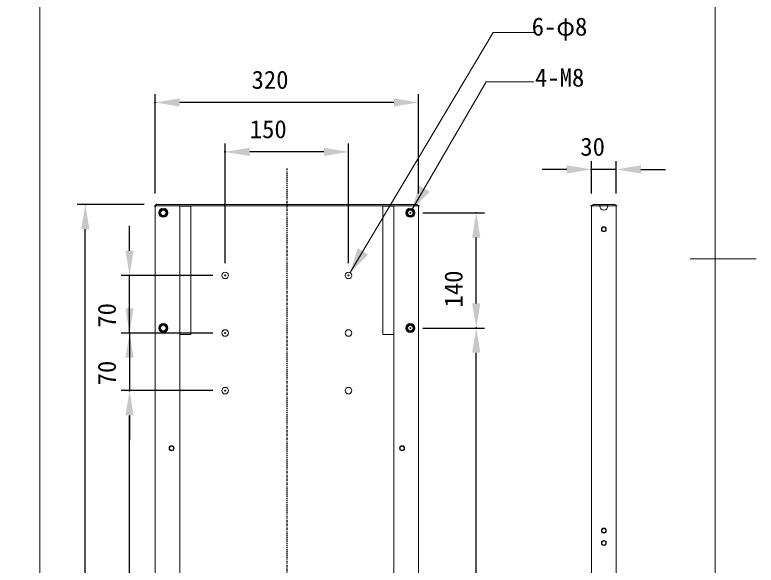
# Model space of a CAD drawing. Units: millimetres, scale not verified. Extents: x -203 to 203, y -143 to 208.
# Drawn here: x 113 to 203, y -37.2 to 29.6 of the extents above; entities that cross this region are included whole.
import ezdxf
from ezdxf.enums import TextEntityAlignment as Align

# ---------------------------------------------------------------- set-up
doc = ezdxf.new("R2010")
doc.units = ezdxf.units.MM
doc.header["$LTSCALE"] = 0.5
doc.header["$PDMODE"] = 32
doc.header["$PDSIZE"] = 0.1
doc.linetypes.add('USER1', pattern=[0.629921, 0.393701, -0.07874, 0.07874, -0.07874])
for name, color, linetype, lineweight in [('0-1_DIMENSION_LINES$02_DIMENSI', 1, 'Continuous', 25), ('0-3_DIMENSION_LINES$01_CENTER_', 7, 'USER1', 25), ('0-5_DIMENSION_LINES$03_LINES', 7, 'Continuous', 18), ('0-A_図面_FORMAT$01_WAKU$OUT_LINE', 6, 'Continuous', 18)]:
    doc.layers.add(name, color=color, linetype=linetype, lineweight=lineweight)
doc.layers.add('0-4_DEFPOINTS', color=7, linetype='Continuous')
doc.styles.add('ＭＳ ゴシック', font='')
doc.styles.get('ＭＳ ゴシック').set_extended_font_data('MS Gothic')

# ---------------------------------------------------------------- blocks, each defined once
blk = doc.blocks.new('U87')
at = {"layer": '0-1_DIMENSION_LINES$02_DIMENSI', "color": 7}
for points in [[(4004.11, 1993.655), (4002.401, 1991.892), (4004.11, 1997.836)], [(4004.11, 1993.655), (4004.11, 1997.836), (4006.706, 1996.333)]]:
    blk.add_solid(points, dxfattribs=at)
blk = doc.blocks.new('U88')
at = {"layer": '0-1_DIMENSION_LINES$02_DIMENSI', "color": 7}
for points in [[(3989.189, 1978.48), (3987.409, 1976.687), (3989.189, 1982.61)], [(3989.189, 1978.48), (3989.189, 1982.61), (3991.767, 1981.076)]]:
    blk.add_solid(points, dxfattribs=at)
blk = doc.blocks.new('D12')
at = {"layer": '0-1_DIMENSION_LINES$02_DIMENSI', "color": 7}
for p, q in [((3933.795, 1968), (3933.795, 1973.999)), ((3954, 1962), (3931.795, 1962)), ((3933.795, 1962), (3933.795, 1948)), ((3954, 1948), (3931.795, 1948)), ((3933.795, 1942), (3933.795, 1936.001))]:
    blk.add_line(p, q, dxfattribs=at)
for points in [[(3932.795, 1968), (3934.795, 1968), (3933.795, 1962)], [(3934.795, 1942), (3932.795, 1942), (3933.795, 1948)]]:
    blk.add_solid(points, dxfattribs=at)
at = {"layer": '0-4_DEFPOINTS'}
for p in [(3957, 1962), (3933.795, 1948), (3957, 1948)]:
    blk.add_point(p, dxfattribs=at)
at = {"layer": '0-1_DIMENSION_LINES$02_DIMENSI', "color": 7, "style": 'ＭＳ ゴシック'}
blk.add_text('70', height=4.399, rotation=90, dxfattribs=at).set_placement((3931.795, 1949.286), align=Align.BOTTOM_LEFT)
blk = doc.blocks.new('D13')
at = {"layer": '0-1_DIMENSION_LINES$02_DIMENSI', "color": 7}
for p, q in [((3933.795, 1982), (3933.795, 1987.999)), ((3954, 1976), (3931.795, 1976)), ((3933.795, 1962), (3933.795, 1976)), ((3954, 1962), (3931.795, 1962)), ((3933.795, 1956), (3933.795, 1950.001))]:
    blk.add_line(p, q, dxfattribs=at)
for points in [[(3932.795, 1982), (3934.795, 1982), (3933.795, 1976)], [(3934.795, 1956), (3932.795, 1956), (3933.795, 1962)]]:
    blk.add_solid(points, dxfattribs=at)
at = {"layer": '0-4_DEFPOINTS'}
for p in [(3933.795, 1976), (3957, 1976), (3957, 1962)]:
    blk.add_point(p, dxfattribs=at)
at = {"layer": '0-1_DIMENSION_LINES$02_DIMENSI', "color": 7, "style": 'ＭＳ ゴシック'}
blk.add_text('70', height=4.399, rotation=90, dxfattribs=at).set_placement((3931.795, 1963.286), align=Align.BOTTOM_LEFT)
blk = doc.blocks.new('D14')
at = {"layer": '0-1_DIMENSION_LINES$02_DIMENSI', "color": 7}
for p, q in [((3940, 1995.86), (3940, 2020)), ((4004, 1995.86), (4004, 2020)), ((3998, 2018), (3946, 2018))]:
    blk.add_line(p, q, dxfattribs=at)
for points in [[(3946, 2019), (3946, 2017), (3940, 2018)], [(3998, 2017), (3998, 2019), (4004, 2018)]]:
    blk.add_solid(points, dxfattribs=at)
at = {"layer": '0-4_DEFPOINTS'}
for p in [(3940, 2018), (3940, 1992.86), (4004, 1992.86)]:
    blk.add_point(p, dxfattribs=at)
at = {"layer": '0-1_DIMENSION_LINES$02_DIMENSI', "color": 7, "style": 'ＭＳ ゴシック'}
blk.add_text('320', height=4.399, dxfattribs=at).set_placement((3963.429, 2020), align=Align.BOTTOM_LEFT)
blk = doc.blocks.new('D15')
at = {"layer": '0-1_DIMENSION_LINES$02_DIMENSI', "color": 7}
for p, q in [((3957, 1979), (3957, 2008)), ((3987, 1979), (3987, 2008)), ((3981, 2006), (3963, 2006))]:
    blk.add_line(p, q, dxfattribs=at)
for points in [[(3963, 2007), (3963, 2005), (3957, 2006)], [(3981, 2005), (3981, 2007), (3987, 2006)]]:
    blk.add_solid(points, dxfattribs=at)
at = {"layer": '0-4_DEFPOINTS'}
for p in [(3957, 2006), (3957, 1976), (3987, 1976)]:
    blk.add_point(p, dxfattribs=at)
at = {"layer": '0-1_DIMENSION_LINES$02_DIMENSI', "color": 7, "style": 'ＭＳ ゴシック'}
blk.add_text('150', height=4.399, dxfattribs=at).set_placement((3963, 2008), align=Align.BOTTOM_LEFT)
blk = doc.blocks.new('D18')
at = {"layer": '0-1_DIMENSION_LINES$02_DIMENSI', "color": 7}
for p, q in [((4005, 1991.2), (4020, 1991.2)), ((4018, 1969.2), (4018, 1985.2)), ((4005, 1963.2), (4020, 1963.2))]:
    blk.add_line(p, q, dxfattribs=at)
for points in [[(4019, 1985.2), (4017, 1985.2), (4018, 1991.2)], [(4017, 1969.2), (4019, 1969.2), (4018, 1963.2)]]:
    blk.add_solid(points, dxfattribs=at)
at = {"layer": '0-4_DEFPOINTS'}
for p in [(4002, 1991.2), (4018, 1991.2), (4002, 1963.2)]:
    blk.add_point(p, dxfattribs=at)
at = {"layer": '0-1_DIMENSION_LINES$02_DIMENSI', "color": 7, "style": 'ＭＳ ゴシック'}
blk.add_text('140', height=4.399, rotation=90, dxfattribs=at).set_placement((4016, 1968.2), align=Align.BOTTOM_LEFT)
blk = doc.blocks.new('D19')
at = {"layer": '0-1_DIMENSION_LINES$02_DIMENSI', "color": 7}
for p, q in [((4005, 1963.2), (4020, 1963.2)), ((4018, 1788), (4018, 1957.2)), ((4006.68, 1782), (4020, 1782))]:
    blk.add_line(p, q, dxfattribs=at)
for points in [[(4019, 1957.2), (4017, 1957.2), (4018, 1963.2)], [(4017, 1788), (4019, 1788), (4018, 1782)]]:
    blk.add_solid(points, dxfattribs=at)
at = {"layer": '0-4_DEFPOINTS'}
for p in [(4002, 1963.2), (4018, 1963.2), (4003.68, 1782)]:
    blk.add_point(p, dxfattribs=at)
at = {"layer": '0-1_DIMENSION_LINES$02_DIMENSI', "color": 7, "style": 'ＭＳ ゴシック'}
blk.add_text('906', height=4.399, rotation=90, dxfattribs=at).set_placement((4016, 1864.029), align=Align.BOTTOM_LEFT)
blk = doc.blocks.new('D20')
at = {"layer": '0-1_DIMENSION_LINES$02_DIMENSI', "color": 7}
for p, q in [((4046, 1995.86), (4046, 2003.733)), ((4052, 1995.88), (4052, 2003.733)), ((4040, 2001.733), (4034.001, 2001.733)), ((4052, 2001.733), (4046, 2001.733)), ((4058, 2001.733), (4063.999, 2001.733))]:
    blk.add_line(p, q, dxfattribs=at)
for points in [[(4040, 2000.733), (4040, 2002.733), (4046, 2001.733)], [(4058, 2002.733), (4058, 2000.733), (4052, 2001.733)]]:
    blk.add_solid(points, dxfattribs=at)
at = {"layer": '0-4_DEFPOINTS'}
for p in [(4046, 2001.733), (4046, 1992.86), (4052, 1992.88)]:
    blk.add_point(p, dxfattribs=at)
at = {"layer": '0-1_DIMENSION_LINES$02_DIMENSI', "color": 7, "style": 'ＭＳ ゴシック'}
blk.add_text('30', height=4.399, dxfattribs=at).set_placement((4043.286, 2003.733), align=Align.BOTTOM_LEFT)
blk = doc.blocks.new('D23')
at = {"layer": '0-1_DIMENSION_LINES$02_DIMENSI', "color": 7}
for p, q in [((3954, 1948), (3931.795, 1948)), ((3933.795, 1788), (3933.795, 1942)), ((3937.32, 1782), (3931.795, 1782))]:
    blk.add_line(p, q, dxfattribs=at)
for points in [[(3934.795, 1942), (3932.795, 1942), (3933.795, 1948)], [(3932.795, 1788), (3934.795, 1788), (3933.795, 1782)]]:
    blk.add_solid(points, dxfattribs=at)
at = {"layer": '0-4_DEFPOINTS'}
for p in [(3933.795, 1948), (3957, 1948), (3940.32, 1782)]:
    blk.add_point(p, dxfattribs=at)
at = {"layer": '0-1_DIMENSION_LINES$02_DIMENSI', "color": 7, "style": 'ＭＳ ゴシック'}
blk.add_text('830', height=4.399, rotation=90, dxfattribs=at).set_placement((3931.795, 1856.429), align=Align.BOTTOM_LEFT)
blk = doc.blocks.new('D24')
at = {"layer": '0-1_DIMENSION_LINES$02_DIMENSI', "color": 7}
for p, q in [((3937.32, 1993.2), (3921.051, 1993.2)), ((3923.051, 1788), (3923.051, 1987.2))]:
    blk.add_line(p, q, dxfattribs=at)
blk.add_solid([(3924.051, 1987.2), (3922.051, 1987.2), (3923.051, 1993.2)], dxfattribs=at)
at = {"layer": '0-4_DEFPOINTS'}
for p in [(3923.051, 1993.2), (3940.32, 1993.2)]:
    blk.add_point(p, dxfattribs=at)

msp = doc.modelspace()

# ---------------------------------------------------------------- linework, layer by layer
at = {"layer": '0-1_DIMENSION_LINES$02_DIMENSI', "color": 7, "lineweight": 18}
for p, q in [((153.7046, -1.6563), (171.06, 27.5)), ((171.06, 27.5), (176, 27.5)), ((161.2005, 5.9461), (170.2085, 21.5)), ((170.2085, 21.5), (176, 21.5))]:
    msp.add_line(p, q, dxfattribs=at)
at = {"layer": '0-1_DIMENSION_LINES$02_DIMENSI', "lineweight": 18}
msp.add_line((126.8975, -2), (126.8975, -16), dxfattribs=at)
at = {"layer": '0-3_DIMENSION_LINES$01_CENTER_'}
msp.add_line((146, 11), (146, -104), dxfattribs=at)
at = {"layer": '0-5_DIMENSION_LINES$03_LINES'}
for p, q in [((116, 133), (116, -107)), ((130.16, 6.44), (130.16, 6.6)), ((161.84, 6.6), (130.16, 6.6)), ((161.84, 6.44), (130.16, 6.44)), ((130.16, 6.44), (130.16, 6.43)), ((130.16, 6.43), (133, 6.43)), ((133, 6.43), (133, -98.83)), ((134.34, 6.4), (133, 6.4)), ((134.34, 6.4), (134.34, -9.2)), ((157.66, 6.4), (157.66, -9.2)), ((157.66, 6.4), (159, 6.4)), ((161.84, 6.43), (159, 6.43)), ((161.84, 6.44), (161.84, 6.6)), ((161.84, 6.44), (161.84, 6.43)), ((162, 6.43), (161.84, 6.43)), ((162, 6.43), (162, -98.83)), ((183, -98.83), (183, 6.43)), ((183.16, 6.43), (183, 6.43)), ((183.16, 6.44), (183.16, 6.6)), ((184, 6.6), (183.16, 6.6)), ((183.16, 6.44), (184, 6.44)), ((183.16, 6.43), (184, 6.43)), ((184, 6.44), (184, 6.6)), ((185, 6.6), (184, 6.6)), ((185, 6.44), (184, 6.44)), ((185, 6.6), (185, 6.44)), ((185.84, 6.6), (185, 6.6)), ((185, 6.44), (185.84, 6.44)), ((185, 6.43), (185.84, 6.43)), ((185.84, 6.44), (185.84, 6.43)), ((186, 6.43), (185.84, 6.43)), ((186, 6.44), (186, 6.43)), ((186, 6.43), (186, -98.83)), ((133, -9.2), (134.34, -9.2)), ((159, -9.2), (157.66, -9.2))]:
    msp.add_line(p, q, dxfattribs=at)
for points in [[(130, -98.83), (130, 6.43), (130.16, 6.43)], [(161.84, -98.83), (159, -98.83), (159, 6.43)]]:
    msp.add_lwpolyline(points, dxfattribs=at)
for centre, radius in [((131, 5.6), 0.55), ((131, 5.6), 0.45), ((131, 5.6), 0.4), ((131, 5.6), 0.34), ((161, 5.6), 0.55), ((161, 5.6), 0.45), ((161, 5.6), 0.4), ((161, 5.6), 0.34), ((184.5, 3.6), 0.3), ((184.5, 3.6), 0.25), ((138.5, -2), 0.4), ((153.5, -2), 0.4), ((131, -8.4), 0.55), ((131, -8.4), 0.45), ((131, -8.4), 0.4), ((131, -8.4), 0.34), ((161, -8.4), 0.55), ((161, -8.4), 0.45), ((161, -8.4), 0.4), ((161, -8.4), 0.34), ((138.5, -9), 0.4), ((153.5, -9), 0.4), ((138.5, -16), 0.4), ((153.5, -16), 0.4), ((132, -23), 0.3), ((132, -23), 0.25), ((160, -23), 0.3), ((160, -23), 0.25), ((184.5, -33), 0.3), ((184.5, -33), 0.25), ((184.5, -34.5), 0.3), ((184.5, -34.5), 0.25)]:
    msp.add_circle(centre, radius, dxfattribs=at)
for centre, radius, start, end in [((184.5, 6.43), 0.5, 180, 0), ((185.84, 6.44), 0.16, 0, 90)]:
    msp.add_arc(centre, radius, start, end, dxfattribs=at)
at = {"layer": '0-A_図面_FORMAT$01_WAKU$OUT_LINE'}
msp.add_line((195, 0), (203, 0), dxfattribs=at)
msp.add_lwpolyline([(-198, -138), (198, -138), (198, 138), (-198, 138)], close=True, dxfattribs=at)

# ---------------------------------------------------------------- block references
at = {"layer": '0-1_DIMENSION_LINES$02_DIMENSI', "xscale": 0.5, "yscale": 0.5}
for name in ['D14', 'D15', 'D20', 'U87', 'D24', 'D18', 'D13', 'U88', 'D12', 'D19', 'D23']:
    msp.add_blockref(name, (-1840, -990), dxfattribs=at)

# ---------------------------------------------------------------- texts
at = {"layer": '0-1_DIMENSION_LINES$02_DIMENSI', "color": 7, "style": 'ＭＳ ゴシック'}
for s, p in [('6-φ8', (175.7356, 26.4616)), ('4-M8', (176.1424, 20.2698))]:
    msp.add_text(s, height=2.199, dxfattribs=at).set_placement(p, align=Align.BOTTOM_LEFT)

doc.saveas('drawing.dxf')
